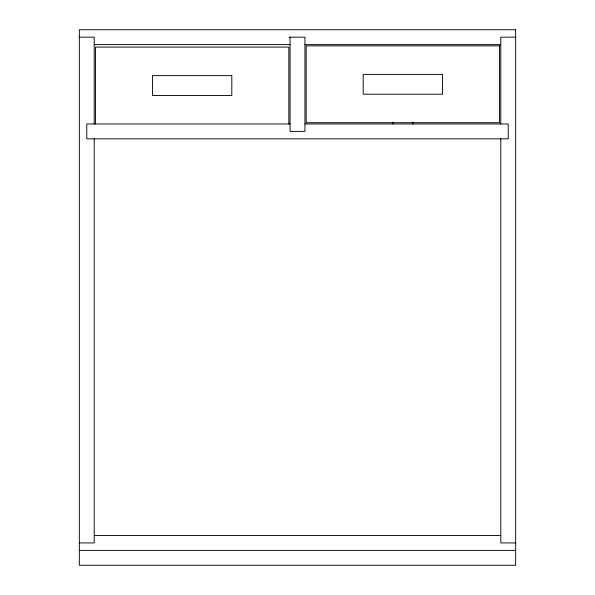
<?xml version="1.0" encoding="UTF-8"?>
<svg xmlns="http://www.w3.org/2000/svg" width="595" height="595" viewBox="0 0 595 595"><rect width="100%" height="100%" fill="white"/><g stroke="black" fill="none" stroke-linecap="round" stroke-linejoin="round"><path stroke-width="0.89" d="M79.336 37.188L94.211 37.188L94.211 123.961M289.148 37.188L304.938 37.188L304.938 131.398L290.062 131.398L290.062 37.188M515.664 37.188L500.789 37.188L500.789 123.961M94.211 44.625L290.062 44.625M304.938 44.625L500.789 44.625M290.062 123.961L86.773 123.961L86.773 138.836L508.227 138.836L508.227 123.961L304.938 123.961M94.211 535.5L500.789 535.5M79.336 542.938L94.211 542.938L94.211 138.836M515.664 542.938L500.789 542.938L500.789 138.836M79.336 550.375L515.664 550.375M412.781 122.101L412.781 123.961M392.945 122.101L392.945 123.961M288.82 123.961L288.82 47.102L95.445 47.102L95.445 123.961M515.664 29.75L79.336 29.75L79.336 565.25L515.664 565.25L515.664 29.75M499.555 45.867L306.18 45.867L306.18 122.719L499.555 122.719L499.555 45.867M442.531 74.375L363.195 74.375L363.195 94.211L442.531 94.211L442.531 74.375M231.805 75.617L152.469 75.617L152.469 95.445L231.805 95.445L231.805 75.617"/></g></svg>
